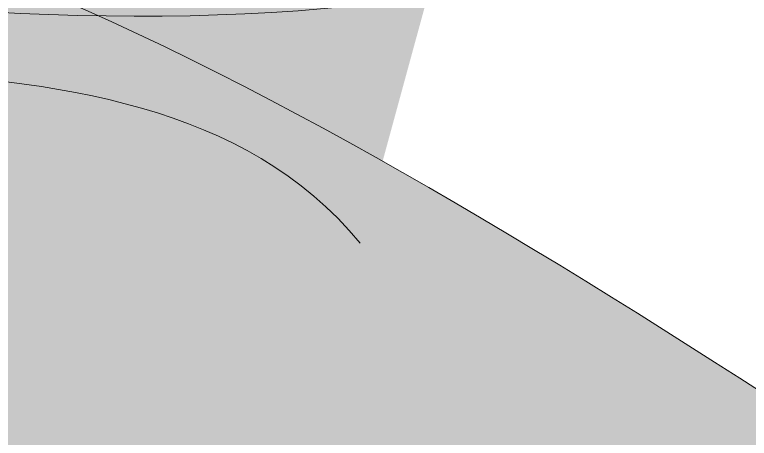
# Model space of a CAD drawing. Header units: inches. Extents: x 864 to 1056, y -656 to -424.
# Drawn here: x 1039.313 to 1041.84, y -597.103 to -595.646 of the extents above; entities that cross this region are included whole.
import ezdxf

# ---------------------------------------------------------------- set-up
doc = ezdxf.new("R2010")
doc.units = ezdxf.units.IN
doc.header["$MEASUREMENT"] = 0
doc.layers.add('Layer 1', color=7, linetype='Continuous')

msp = doc.modelspace()

# ---------------------------------------------------------------- hatches: boundary and pattern name
at = {"layer": 'Layer 1', "true_color": 0xf3f3f3}
h = msp.add_hatch(color=7, dxfattribs=at)
edge = h.paths.add_edge_path()
edge.add_spline(control_points=[(1042.1455, -594.5508), (1042.1309, -597.0449), (1031.501, -594.7246), (1036.4463, -593.2402), (1036.6064, -593.2412), (1036.7646, -593.2422), (1036.9238, -593.2422), (1038.1289, -594.6074), (1041.8242, -592.3408), (1042.1455, -594.5508)], knot_values=[0, 0, 0, 0, 1, 1, 1, 2, 2, 2, 3, 3, 3, 3], degree=3, periodic=0)
edge.add_line((1042.1455, -594.5508), (1042.1455, -594.5508))
at = {"layer": 'Layer 1', "true_color": 0xfafafa}
h = msp.add_hatch(color=7, dxfattribs=at)
edge = h.paths.add_edge_path()
edge.add_spline(control_points=[(1039.0068, -598.2852), (1034.8525, -597.1348), (1029.1885, -598.9707), (1026.373, -595.3994), (1025.9473, -594.7402), (1024.2676, -594.4453), (1025.0674, -593.4248), (1027.0498, -593.3594), (1029.1602, -592.7793), (1030.7979, -594.0674), (1029.4355, -595.1865), (1029.5215, -595.3477), (1031.6172, -595.6836), (1033.5283, -596.2988), (1034.9385, -594.9473), (1036.8154, -595.1758), (1040.1133, -594.3281), (1045.4004, -600.584), (1045.9219, -598.3955)], knot_values=[0, 0, 0, 0, 1, 1, 1, 2, 2, 2, 3, 3, 3, 4, 4, 4, 5, 5, 5, 6, 6, 6, 6], degree=3, periodic=0)
edge.add_line((1045.9219, -598.3955), (1039.0068, -598.2852))
at = {"layer": 'Layer 1', "true_color": 0xf8f8f8}
h = msp.add_hatch(color=7, dxfattribs=at)
edge = h.paths.add_edge_path()
edge.add_spline(control_points=[(1040.502, -596.4316), (1039.708, -595.4707), (1037.9297, -596.1172), (1036.9268, -595.4834), (1037.8496, -594.4531), (1040.6406, -595.8086), (1041.0195, -594.5361)], knot_values=[0, 0, 0, 0, 1, 1, 1, 2, 2, 2, 2], degree=3, periodic=0)
edge.add_line((1041.0195, -594.5361), (1040.502, -596.4316))
h = msp.add_hatch(color=7, dxfattribs=at)
edge = h.paths.add_edge_path()
edge.add_spline(control_points=[(1039.2471, -598.9609), (1038.5107, -598.2949), (1034.8154, -597.957), (1036.7979, -599.3945), (1038.2578, -600.3867), (1036.1787, -600.9688), (1035.5479, -600.1445), (1033.9219, -599.8125), (1033.6367, -598.0391), (1031.9824, -598.4727), (1030.377, -599.0029), (1032.1807, -600.207), (1032.6045, -600.9238), (1028.9473, -600.2217), (1025.3418, -598.8701), (1022.0381, -597.082), (1022.8135, -596.7324), (1023.0693, -596.1104), (1022.5186, -595.4834), (1022.1982, -595.4834), (1021.8779, -595.4824), (1021.5576, -595.4824), (1021.4014, -595.0459), (1021.8818, -594.959), (1022.3311, -594.8555), (1025.1592, -594.584), (1025.2256, -596.8574), (1027.6553, -597.4668), (1027.6377, -596.7051), (1025.9082, -596.332), (1026.8398, -595.4834), (1026.8398, -595.375), (1026.8398, -595.2686), (1026.8418, -595.1602), (1028.9062, -597.1758), (1031.707, -597.8213), (1035.2793, -597.3467), (1036.6367, -596.5732), (1043.5098, -599.1641), (1039.2471, -598.9609)], knot_values=[0, 0, 0, 0, 1, 1, 1, 2, 2, 2, 3, 3, 3, 4, 4, 4, 5, 5, 5, 6, 6, 6, 7, 7, 7, 8, 8, 8, 9, 9, 9, 10, 10, 10, 11, 11, 11, 12, 12, 12, 13, 13, 13, 13], degree=3, periodic=0)
edge.add_line((1039.2471, -598.9609), (1039.2471, -598.9609))

# ---------------------------------------------------------------- linework, layer by layer
at = {"layer": 'Layer 1', "lineweight": 0}
for points, knots in [([(1042.1455, -594.5508), (1042.1309, -597.0449), (1031.501, -594.7246), (1036.4463, -593.2402), (1036.6064, -593.2412), (1036.7646, -593.2422), (1036.9238, -593.2422), (1038.1289, -594.6074), (1041.8242, -592.3408), (1042.1455, -594.5508)], [0, 0, 0, 0, 1, 1, 1, 2, 2, 2, 3, 3, 3, 3]), ([(1039.0068, -598.2852), (1034.8525, -597.1348), (1029.1885, -598.9707), (1026.373, -595.3994), (1025.9473, -594.7402), (1024.2676, -594.4453), (1025.0674, -593.4248), (1027.0498, -593.3594), (1029.1602, -592.7793), (1030.7979, -594.0674), (1029.4355, -595.1865), (1029.5215, -595.3477), (1031.6172, -595.6836), (1033.5283, -596.2988), (1034.9385, -594.9473), (1036.8154, -595.1758), (1040.1133, -594.3281), (1045.4004, -600.584), (1045.9219, -598.3955)], [0, 0, 0, 0, 1, 1, 1, 2, 2, 2, 3, 3, 3, 4, 4, 4, 5, 5, 5, 6, 6, 6, 6]), ([(1040.502, -596.4316), (1039.708, -595.4707), (1037.9297, -596.1172), (1036.9268, -595.4834), (1037.8496, -594.4531), (1040.6406, -595.8086), (1041.0195, -594.5361)], [0, 0, 0, 0, 1, 1, 1, 2, 2, 2, 2]), ([(1039.2471, -598.9609), (1038.5107, -598.2949), (1034.8154, -597.957), (1036.7979, -599.3945), (1038.2578, -600.3867), (1036.1787, -600.9688), (1035.5479, -600.1445), (1033.9219, -599.8125), (1033.6367, -598.0391), (1031.9824, -598.4727), (1030.377, -599.0029), (1032.1807, -600.207), (1032.6045, -600.9238), (1028.9473, -600.2217), (1025.3418, -598.8701), (1022.0381, -597.082), (1022.8135, -596.7324), (1023.0693, -596.1104), (1022.5186, -595.4834), (1022.1982, -595.4834), (1021.8779, -595.4824), (1021.5576, -595.4824), (1021.4014, -595.0459), (1021.8818, -594.959), (1022.3311, -594.8555), (1025.1592, -594.584), (1025.2256, -596.8574), (1027.6553, -597.4668), (1027.6377, -596.7051), (1025.9082, -596.332), (1026.8398, -595.4834), (1026.8398, -595.375), (1026.8398, -595.2686), (1026.8418, -595.1602), (1028.9062, -597.1758), (1031.707, -597.8213), (1035.2793, -597.3467), (1036.6367, -596.5732), (1043.5098, -599.1641), (1039.2471, -598.9609)], [0, 0, 0, 0, 1, 1, 1, 2, 2, 2, 3, 3, 3, 4, 4, 4, 5, 5, 5, 6, 6, 6, 7, 7, 7, 8, 8, 8, 9, 9, 9, 10, 10, 10, 11, 11, 11, 12, 12, 12, 13, 13, 13, 13])]:
    msp.add_open_spline(points, degree=3, knots=knots, dxfattribs=at)

doc.saveas('drawing.dxf')
